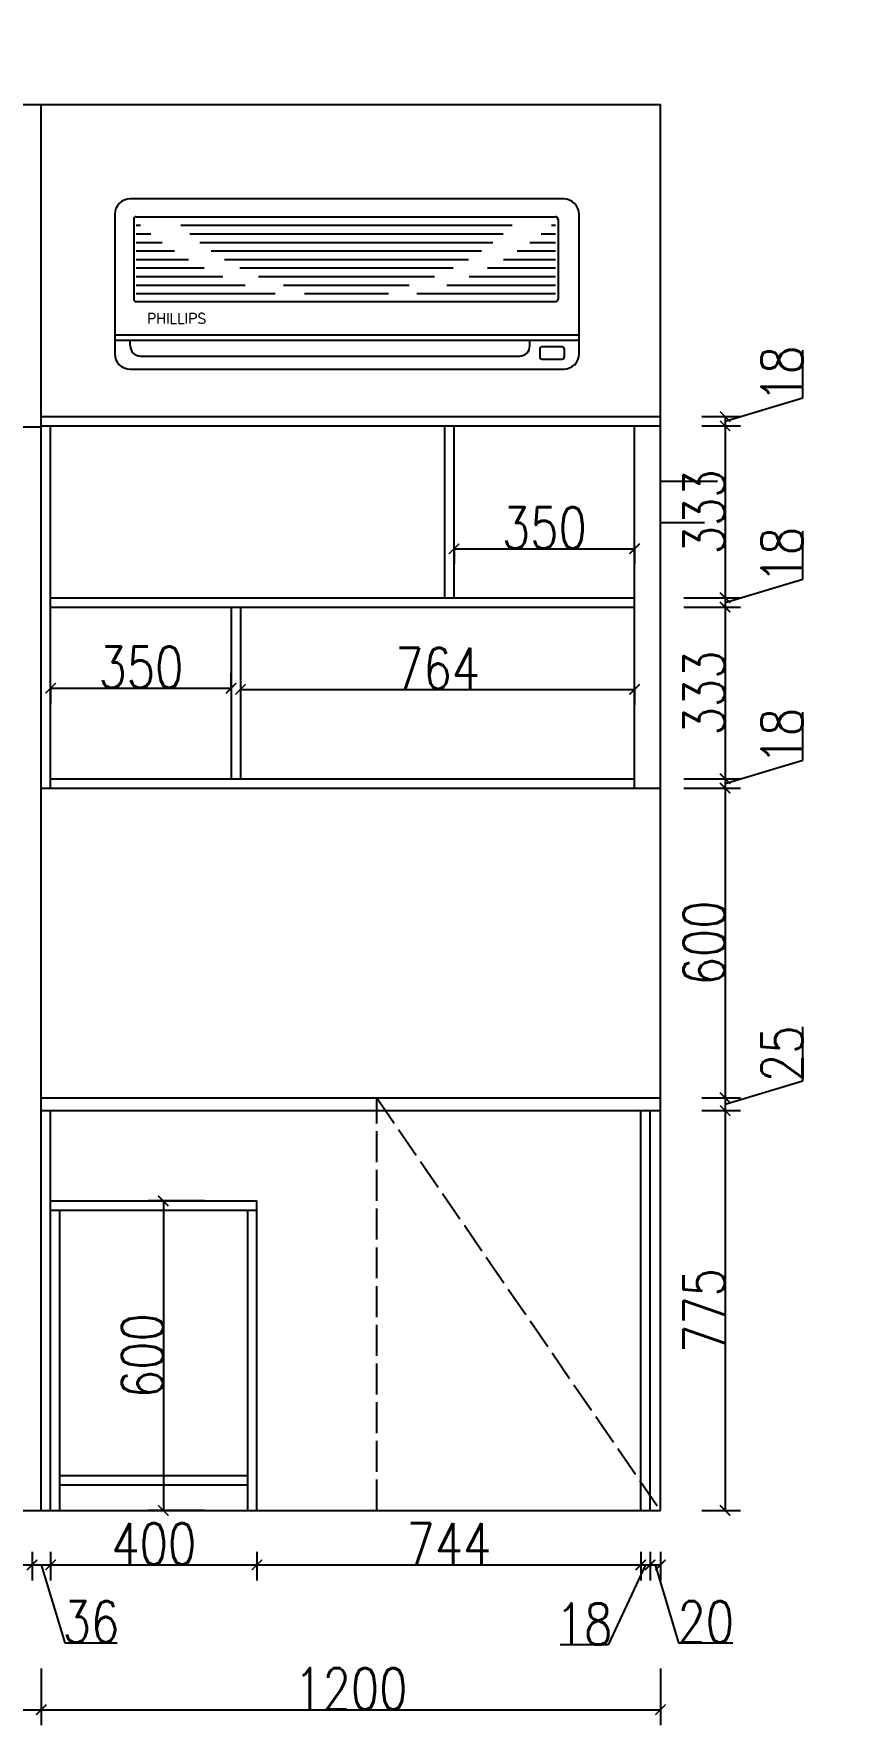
# Model space of a CAD drawing. Header units: millimetres. Extents: x 3255186 to 3429179, y -984851 to -941485.
# Drawn here: x 3345164 to 3346729, y -979602 to -976325 of the extents above; entities that cross this region are included whole.
import ezdxf

# ---------------------------------------------------------------- set-up
doc = ezdxf.new("R2010")
doc.units = ezdxf.units.MM
doc.header["$PDMODE"] = 35
doc.linetypes.add('ACAD_ISO02W100', pattern=[15, 12, -3])
doc.styles.add('COMPLEX', font='COMPLEX.shx')
doc.styles.add('DIM_FONT', font='SIMPLEX.shx', dxfattribs={"width": 0.8})
doc.dimstyles.new('ISO-25', dxfattribs={"dimtxt": 80, "dimasz": 20, "dimexe": 30, "dimexo": 80, "dimtad": 1, "dimdec": 0, "dimtxsty": 'DIM_FONT', "dimblk": 'ARCHTICK', "dimcen": 2.5, "dimadec": 0, "dimazin": 0, "dimtfac": 1, "dimtdec": 0, "dimtmove": 1, "dimatfit": 3, "dimfxl": 80, "dimfxlon": 1, "dimarcsym": 0})

# ---------------------------------------------------------------- blocks, each defined once
blk = doc.blocks.new('锥子')
at = {"color": 4}
for p, q in [((91425.7, 17332.7), (90585.7, 17332.7)), ((90555.7, 17302.7), (90555.7, 17032.7)), ((91455.7, 17032.7), (91455.7, 17302.7)), ((90555.7, 17059), (91455.7, 17059)), ((90585.7, 17002.7), (91425.7, 17002.7))]:
    blk.add_line(p, q, dxfattribs=at)
at = {"color": 8, "linetype": 'ByBlock'}
for p, q in [((90592.4, 17293.1), (90592.4, 17138.7)), ((90597.4, 17298.1), (91410.2, 17298.1)), ((90597.4, 17281.6), (90605.4, 17281.6)), ((90683.6, 17281.6), (91325.8, 17281.6)), ((91402.2, 17281.6), (91410.2, 17281.6)), ((91415.2, 17293.1), (91415.2, 17138.7)), ((90597.4, 17265.1), (90625.5, 17265.1)), ((90597.4, 17248.5), (90647.4, 17248.5)), ((90701.2, 17265.1), (91308.3, 17265.1)), ((90720.8, 17248.5), (91288.7, 17248.5)), ((91360.2, 17248.5), (91410.2, 17248.5)), ((91382.1, 17265.1), (91410.2, 17265.1)), ((90597.4, 17232), (90671.6, 17232)), ((90597.4, 17215.4), (90698.6, 17215.4)), ((90742.9, 17232), (91266.5, 17232)), ((90768.2, 17215.4), (91241.2, 17215.4)), ((91309, 17215.4), (91410.2, 17215.4)), ((91336, 17232), (91410.2, 17232)), ((90597.4, 17198.9), (90729.3, 17198.9)), ((90597.4, 17182.4), (90764.9, 17182.4)), ((90797.9, 17198.9), (91211.5, 17198.9)), ((90834.3, 17182.4), (91175.2, 17182.4)), ((91242.7, 17182.4), (91410.2, 17182.4)), ((91278.4, 17198.9), (91410.2, 17198.9)), ((90597.4, 17165.8), (90808.3, 17165.8)), ((90597.4, 17149.3), (90866.6, 17149.3)), ((90883.1, 17165.8), (91126.4, 17165.8)), ((90923.5, 17149.3), (91086, 17149.3)), ((91141, 17149.3), (91410.2, 17149.3)), ((91199.3, 17165.8), (91410.2, 17165.8)), ((90597.4, 17133.7), (91410.2, 17133.7)), ((90555.7, 17069), (91455.7, 17069)), ((90585.7, 17048.1), (90585.7, 17059)), ((91360.3, 17048.1), (91360.3, 17059)), ((91422.5, 17046.2), (91384.4, 17046.2)), ((90605.7, 17028.1), (91340.3, 17028.1)), ((91379.4, 17041.2), (91379.4, 17027.1)), ((91384.4, 17022.1), (91422.5, 17022.1)), ((91427.5, 17027.1), (91427.5, 17041.2))]:
    blk.add_line(p, q, dxfattribs=at)
at = {"color": 4}
for centre, start, end in [((90585.7, 17302.7), 90, 180), ((91425.7, 17302.7), 0, 90), ((90585.7, 17032.7), 180, 270), ((91425.7, 17032.7), 270, 0)]:
    blk.add_arc(centre, 30, start, end, dxfattribs=at)
at = {"color": 8, "linetype": 'ByBlock'}
for centre, radius, start, end in [((90597.4, 17293.1), 5, 90, 180), ((91410.2, 17293.1), 5, 0, 90), ((90597.4, 17138.7), 5, 180, 270), ((91410.2, 17138.7), 5, 270, 0), ((90605.7, 17048.1), 20, 180, 270), ((91340.3, 17048.1), 20, 270, 0), ((91384.4, 17041.2), 5, 90, 180), ((91422.5, 17041.2), 5, 0, 90), ((91384.4, 17027.1), 5, 180, 270), ((91422.5, 17027.1), 5, 270, 0)]:
    blk.add_arc(centre, radius, start, end, dxfattribs=at)
at = {"color": 8, "linetype": 'ByBlock', "style": 'COMPLEX'}
blk.add_text('PHILLIPS', height=20, dxfattribs=at).set_placement((90618.1, 17091.1))
blk = doc.blocks.new('_ArchTick')
at = {"color": 0, "linetype": 'ByBlock', "const_width": 0.15}
blk.add_lwpolyline([(-0.5, -0.5), (0.5, 0.5)], dxfattribs=at)
blk = doc.blocks.new('*D575')
at = {"color": 0, "lineweight": -2, "ltscale": 5}
for p, q in [((3344746.3, -979211.8), (3344746.3, -979321.8)), ((3345160.6, -979266.4), (3345160.6, -979321.8)), ((3344746.3, -979291.8), (3345160.6, -979291.8))]:
    blk.add_line(p, q, dxfattribs=at)
at = {"layer": 'Defpoints', "color": 0, "ltscale": 5}
for p in [(3344746.3, -979068.4), (3345160.6, -979186.4), (3345160.6, -979291.8)]:
    blk.add_point(p, dxfattribs=at)
at = {"color": 0, "lineweight": -2, "ltscale": 5, "xscale": 20, "yscale": 20, "zscale": 20, "rotation": 180}
blk.add_blockref('_ArchTick', (3344746.3, -979291.8), dxfattribs=at)
at = {"color": 0, "lineweight": -2, "ltscale": 5, "xscale": 20, "yscale": 20, "zscale": 20}
blk.add_blockref('_ArchTick', (3345160.6, -979291.8), dxfattribs=at)
at = {"color": 0, "ltscale": 5, "insert": (3344953.5, -979251.2), "char_height": 80, "attachment_point": 5, "style": 'DIM_FONT'}
blk.add_mtext('414', dxfattribs=at)
blk = doc.blocks.new('*D576')
at = {"color": 0, "lineweight": -2, "ltscale": 5}
for p, q in [((3345160.6, -979266.4), (3345160.6, -979321.8)), ((3345196.6, -979266.4), (3345196.6, -979321.8)), ((3345160.6, -979291.8), (3345196.6, -979291.8)), ((3345178.6, -979291.8), (3345223.9, -979442.8)), ((3345223.9, -979442.8), (3345325.7, -979442.8))]:
    blk.add_line(p, q, dxfattribs=at)
at = {"layer": 'Defpoints', "color": 0, "ltscale": 5}
for p in [(3345160.6, -979186.4), (3345196.6, -979186.4), (3345196.6, -979291.8)]:
    blk.add_point(p, dxfattribs=at)
at = {"color": 0, "lineweight": -2, "ltscale": 5, "xscale": 20, "yscale": 20, "zscale": 20, "rotation": 180}
blk.add_blockref('_ArchTick', (3345160.6, -979291.8), dxfattribs=at)
at = {"color": 0, "lineweight": -2, "ltscale": 5, "xscale": 20, "yscale": 20, "zscale": 20}
blk.add_blockref('_ArchTick', (3345196.6, -979291.8), dxfattribs=at)
at = {"color": 0, "ltscale": 5, "insert": (3345274.8, -979402.1), "char_height": 80, "attachment_point": 5, "style": 'DIM_FONT'}
blk.add_mtext('36', dxfattribs=at)
blk = doc.blocks.new('*D577')
at = {"color": 0, "lineweight": -2, "ltscale": 5}
for p, q in [((3345196.6, -979266.4), (3345196.6, -979321.8)), ((3345596.6, -979266.4), (3345596.6, -979321.8)), ((3345196.6, -979291.8), (3345596.6, -979291.8))]:
    blk.add_line(p, q, dxfattribs=at)
at = {"layer": 'Defpoints', "color": 0, "ltscale": 5}
for p in [(3345196.6, -979186.4), (3345596.6, -979186.4), (3345596.6, -979291.8)]:
    blk.add_point(p, dxfattribs=at)
at = {"color": 0, "lineweight": -2, "ltscale": 5, "xscale": 20, "yscale": 20, "zscale": 20, "rotation": 180}
blk.add_blockref('_ArchTick', (3345196.6, -979291.8), dxfattribs=at)
at = {"color": 0, "lineweight": -2, "ltscale": 5, "xscale": 20, "yscale": 20, "zscale": 20}
blk.add_blockref('_ArchTick', (3345596.6, -979291.8), dxfattribs=at)
at = {"color": 0, "ltscale": 5, "insert": (3345396.6, -979251.2), "char_height": 80, "attachment_point": 5, "style": 'DIM_FONT'}
blk.add_mtext('400', dxfattribs=at)
blk = doc.blocks.new('*D578')
at = {"color": 0, "lineweight": -2, "ltscale": 5}
for p, q in [((3345596.6, -979266.4), (3345596.6, -979321.8)), ((3346340.6, -979266.4), (3346340.6, -979321.8)), ((3345596.6, -979291.8), (3346340.6, -979291.8))]:
    blk.add_line(p, q, dxfattribs=at)
at = {"layer": 'Defpoints', "color": 0, "ltscale": 5}
for p in [(3345596.6, -979186.4), (3346340.6, -979186.4), (3346340.6, -979291.8)]:
    blk.add_point(p, dxfattribs=at)
at = {"color": 0, "lineweight": -2, "ltscale": 5, "xscale": 20, "yscale": 20, "zscale": 20, "rotation": 180}
blk.add_blockref('_ArchTick', (3345596.6, -979291.8), dxfattribs=at)
at = {"color": 0, "lineweight": -2, "ltscale": 5, "xscale": 20, "yscale": 20, "zscale": 20}
blk.add_blockref('_ArchTick', (3346340.6, -979291.8), dxfattribs=at)
at = {"color": 0, "ltscale": 5, "insert": (3345968.6, -979251.2), "char_height": 80, "attachment_point": 5, "style": 'DIM_FONT'}
blk.add_mtext('744', dxfattribs=at)
blk = doc.blocks.new('*D579')
at = {"color": 0, "lineweight": -2, "ltscale": 5}
for p, q in [((3346340.6, -979266.4), (3346340.6, -979321.8)), ((3346358.6, -979266.4), (3346358.6, -979321.8)), ((3346349.6, -979291.8), (3346277, -979447)), ((3346340.6, -979291.8), (3346358.6, -979291.8)), ((3346277, -979447), (3346184.3, -979447))]:
    blk.add_line(p, q, dxfattribs=at)
at = {"layer": 'Defpoints', "color": 0, "ltscale": 5}
for p in [(3346340.6, -979186.4), (3346358.6, -979186.4), (3346358.6, -979291.8)]:
    blk.add_point(p, dxfattribs=at)
at = {"color": 0, "lineweight": -2, "ltscale": 5, "xscale": 20, "yscale": 20, "zscale": 20, "rotation": 180}
blk.add_blockref('_ArchTick', (3346340.6, -979291.8), dxfattribs=at)
at = {"color": 0, "lineweight": -2, "ltscale": 5, "xscale": 20, "yscale": 20, "zscale": 20}
blk.add_blockref('_ArchTick', (3346358.6, -979291.8), dxfattribs=at)
at = {"color": 0, "ltscale": 5, "insert": (3346230.6, -979406.4), "char_height": 80, "attachment_point": 5, "style": 'DIM_FONT'}
blk.add_mtext('18', dxfattribs=at)
blk = doc.blocks.new('*D580')
at = {"color": 0, "lineweight": -2, "ltscale": 5}
for p, q in [((3346358.6, -979266.4), (3346358.6, -979321.8)), ((3346378.6, -979266.4), (3346378.6, -979321.8)), ((3346358.6, -979291.8), (3346378.6, -979291.8)), ((3346368.6, -979291.8), (3346413.9, -979442.8)), ((3346413.9, -979442.8), (3346518.7, -979442.8))]:
    blk.add_line(p, q, dxfattribs=at)
at = {"layer": 'Defpoints', "color": 0, "ltscale": 5}
for p in [(3346358.6, -979186.4), (3346378.6, -979186.4), (3346378.6, -979291.8)]:
    blk.add_point(p, dxfattribs=at)
at = {"color": 0, "lineweight": -2, "ltscale": 5, "xscale": 20, "yscale": 20, "zscale": 20, "rotation": 180}
blk.add_blockref('_ArchTick', (3346358.6, -979291.8), dxfattribs=at)
at = {"color": 0, "lineweight": -2, "ltscale": 5, "xscale": 20, "yscale": 20, "zscale": 20}
blk.add_blockref('_ArchTick', (3346378.6, -979291.8), dxfattribs=at)
at = {"color": 0, "ltscale": 5, "insert": (3346466.3, -979402.1), "char_height": 80, "attachment_point": 5, "style": 'DIM_FONT'}
blk.add_mtext('20', dxfattribs=at)
blk = doc.blocks.new('*D581')
at = {"color": 0, "lineweight": -2, "ltscale": 5}
for p, q in [((3343449.6, -979492.4), (3343449.6, -979602.4)), ((3345178.6, -979492.4), (3345178.6, -979602.4)), ((3343449.6, -979572.4), (3345178.6, -979572.4))]:
    blk.add_line(p, q, dxfattribs=at)
at = {"layer": 'Defpoints', "color": 0, "ltscale": 5}
for p in [(3343449.6, -979186.4), (3345178.6, -979186.4), (3345178.6, -979572.4)]:
    blk.add_point(p, dxfattribs=at)
at = {"color": 0, "lineweight": -2, "ltscale": 5, "xscale": 20, "yscale": 20, "zscale": 20, "rotation": 180}
blk.add_blockref('_ArchTick', (3343449.6, -979572.4), dxfattribs=at)
at = {"color": 0, "lineweight": -2, "ltscale": 5, "xscale": 20, "yscale": 20, "zscale": 20}
blk.add_blockref('_ArchTick', (3345178.6, -979572.4), dxfattribs=at)
at = {"color": 0, "ltscale": 5, "insert": (3344314.1, -979531.8), "char_height": 80, "attachment_point": 5, "style": 'DIM_FONT'}
blk.add_mtext('1729', dxfattribs=at)
blk = doc.blocks.new('*D582')
at = {"color": 0, "lineweight": -2, "ltscale": 5}
for p, q in [((3345178.6, -979492.4), (3345178.6, -979602.4)), ((3346378.6, -979492.4), (3346378.6, -979602.4)), ((3345178.6, -979572.4), (3346378.6, -979572.4))]:
    blk.add_line(p, q, dxfattribs=at)
at = {"layer": 'Defpoints', "color": 0, "ltscale": 5}
for p in [(3345178.6, -979186.4), (3346378.6, -979186.4), (3346378.6, -979572.4)]:
    blk.add_point(p, dxfattribs=at)
at = {"color": 0, "lineweight": -2, "ltscale": 5, "xscale": 20, "yscale": 20, "zscale": 20, "rotation": 180}
blk.add_blockref('_ArchTick', (3345178.6, -979572.4), dxfattribs=at)
at = {"color": 0, "lineweight": -2, "ltscale": 5, "xscale": 20, "yscale": 20, "zscale": 20}
blk.add_blockref('_ArchTick', (3346378.6, -979572.4), dxfattribs=at)
at = {"color": 0, "ltscale": 5, "insert": (3345778.6, -979531.8), "char_height": 80, "attachment_point": 5, "style": 'DIM_FONT'}
blk.add_mtext('1200', dxfattribs=at)
blk = doc.blocks.new('*D594')
at = {"color": 0, "lineweight": -2, "ltscale": 5}
for p, q in [((3346654.9, -977030.2), (3346654.9, -976937.5)), ((3346503.9, -977075.4), (3346654.9, -977030.2)), ((3346458.6, -977066.4), (3346533.9, -977066.4)), ((3346503.9, -977066.4), (3346503.9, -977084.4)), ((3346458.6, -977084.4), (3346533.9, -977084.4))]:
    blk.add_line(p, q, dxfattribs=at)
at = {"layer": 'Defpoints', "color": 0, "ltscale": 5}
for p in [(3346378.6, -977066.4), (3346378.6, -977084.4), (3346503.9, -977084.4)]:
    blk.add_point(p, dxfattribs=at)
at = {"color": 0, "lineweight": -2, "ltscale": 5, "xscale": 20, "yscale": 20, "zscale": 20}
for p, rotation in [((3346503.9, -977066.4), 90), ((3346503.9, -977084.4), 270)]:
    blk.add_blockref('_ArchTick', p, dxfattribs=dict(at, rotation=rotation))
at = {"color": 0, "ltscale": 5, "insert": (3346614.2, -976983.8), "char_height": 80, "attachment_point": 5, "rotation": 90, "style": 'DIM_FONT'}
blk.add_mtext('18', dxfattribs=at)
blk = doc.blocks.new('*D595')
at = {"color": 0, "lineweight": -2, "ltscale": 5}
for p, q in [((3346458.6, -977084.4), (3346533.9, -977084.4)), ((3346503.9, -977084.4), (3346503.9, -977417.4)), ((3346423.9, -977417.4), (3346533.9, -977417.4))]:
    blk.add_line(p, q, dxfattribs=at)
at = {"layer": 'Defpoints', "color": 0, "ltscale": 5}
for p in [(3346378.6, -977084.4), (3346328.6, -977417.4), (3346503.9, -977417.4)]:
    blk.add_point(p, dxfattribs=at)
at = {"color": 0, "lineweight": -2, "ltscale": 5, "xscale": 20, "yscale": 20, "zscale": 20}
for p, rotation in [((3346503.9, -977084.4), 90), ((3346503.9, -977417.4), 270)]:
    blk.add_blockref('_ArchTick', p, dxfattribs=dict(at, rotation=rotation))
at = {"color": 0, "ltscale": 5, "insert": (3346463.3, -977250.9), "char_height": 80, "attachment_point": 5, "rotation": 90, "style": 'DIM_FONT'}
blk.add_mtext('333', dxfattribs=at)
blk = doc.blocks.new('*D596')
at = {"color": 0, "lineweight": -2, "ltscale": 5}
for p, q in [((3346654.9, -977381.2), (3346654.9, -977288.5)), ((3346503.9, -977426.4), (3346654.9, -977381.2)), ((3346423.9, -977417.4), (3346533.9, -977417.4)), ((3346423.9, -977435.4), (3346533.9, -977435.4)), ((3346503.9, -977417.4), (3346503.9, -977435.4))]:
    blk.add_line(p, q, dxfattribs=at)
at = {"layer": 'Defpoints', "color": 0, "ltscale": 5}
for p in [(3346328.6, -977417.4), (3346328.6, -977435.4), (3346503.9, -977435.4)]:
    blk.add_point(p, dxfattribs=at)
at = {"color": 0, "lineweight": -2, "ltscale": 5, "xscale": 20, "yscale": 20, "zscale": 20}
for p, rotation in [((3346503.9, -977417.4), 90), ((3346503.9, -977435.4), 270)]:
    blk.add_blockref('_ArchTick', p, dxfattribs=dict(at, rotation=rotation))
at = {"color": 0, "ltscale": 5, "insert": (3346614.2, -977334.8), "char_height": 80, "attachment_point": 5, "rotation": 90, "style": 'DIM_FONT'}
blk.add_mtext('18', dxfattribs=at)
blk = doc.blocks.new('*D597')
at = {"color": 0, "lineweight": -2, "ltscale": 5}
for p, q in [((3346423.9, -977435.4), (3346533.9, -977435.4)), ((3346503.9, -977435.4), (3346503.9, -977768.4)), ((3346423.9, -977768.4), (3346533.9, -977768.4))]:
    blk.add_line(p, q, dxfattribs=at)
at = {"layer": 'Defpoints', "color": 0, "ltscale": 5}
for p in [(3346328.6, -977435.4), (3346328.6, -977768.4), (3346503.9, -977768.4)]:
    blk.add_point(p, dxfattribs=at)
at = {"color": 0, "lineweight": -2, "ltscale": 5, "xscale": 20, "yscale": 20, "zscale": 20}
for p, rotation in [((3346503.9, -977435.4), 90), ((3346503.9, -977768.4), 270)]:
    blk.add_blockref('_ArchTick', p, dxfattribs=dict(at, rotation=rotation))
at = {"color": 0, "ltscale": 5, "insert": (3346463.3, -977601.9), "char_height": 80, "attachment_point": 5, "rotation": 90, "style": 'DIM_FONT'}
blk.add_mtext('333', dxfattribs=at)
blk = doc.blocks.new('*D598')
at = {"color": 0, "lineweight": -2, "ltscale": 5}
for p, q in [((3346654.9, -977732.2), (3346654.9, -977639.5)), ((3346503.9, -977777.4), (3346654.9, -977732.2)), ((3346423.9, -977768.4), (3346533.9, -977768.4)), ((3346503.9, -977768.4), (3346503.9, -977786.4)), ((3346423.9, -977786.4), (3346533.9, -977786.4))]:
    blk.add_line(p, q, dxfattribs=at)
at = {"layer": 'Defpoints', "color": 0, "ltscale": 5}
for p in [(3346328.6, -977768.4), (3346328.6, -977786.4), (3346503.9, -977786.4)]:
    blk.add_point(p, dxfattribs=at)
at = {"color": 0, "lineweight": -2, "ltscale": 5, "xscale": 20, "yscale": 20, "zscale": 20}
for p, rotation in [((3346503.9, -977768.4), 90), ((3346503.9, -977786.4), 270)]:
    blk.add_blockref('_ArchTick', p, dxfattribs=dict(at, rotation=rotation))
at = {"color": 0, "ltscale": 5, "insert": (3346614.2, -977685.8), "char_height": 80, "attachment_point": 5, "rotation": 90, "style": 'DIM_FONT'}
blk.add_mtext('18', dxfattribs=at)
blk = doc.blocks.new('*D599')
at = {"color": 0, "lineweight": -2, "ltscale": 5}
for p, q in [((3346423.9, -977786.4), (3346533.9, -977786.4)), ((3346503.9, -977786.4), (3346503.9, -978386.4)), ((3346458.6, -978386.4), (3346533.9, -978386.4))]:
    blk.add_line(p, q, dxfattribs=at)
at = {"layer": 'Defpoints', "color": 0, "ltscale": 5}
for p in [(3346328.6, -977786.4), (3346378.6, -978386.4), (3346503.9, -978386.4)]:
    blk.add_point(p, dxfattribs=at)
at = {"color": 0, "lineweight": -2, "ltscale": 5, "xscale": 20, "yscale": 20, "zscale": 20}
for p, rotation in [((3346503.9, -977786.4), 90), ((3346503.9, -978386.4), 270)]:
    blk.add_blockref('_ArchTick', p, dxfattribs=dict(at, rotation=rotation))
at = {"color": 0, "ltscale": 5, "insert": (3346463.3, -978086.4), "char_height": 80, "attachment_point": 5, "rotation": 90, "style": 'DIM_FONT'}
blk.add_mtext('600', dxfattribs=at)
blk = doc.blocks.new('*D600')
at = {"color": 0, "lineweight": -2, "ltscale": 5}
for p, q in [((3346654.9, -978353.7), (3346654.9, -978248.8)), ((3346503.9, -978398.9), (3346654.9, -978353.7)), ((3346458.6, -978386.4), (3346533.9, -978386.4)), ((3346503.9, -978386.4), (3346503.9, -978411.4)), ((3346458.6, -978411.4), (3346533.9, -978411.4))]:
    blk.add_line(p, q, dxfattribs=at)
at = {"layer": 'Defpoints', "color": 0, "ltscale": 5}
for p in [(3346378.6, -978386.4), (3346378.6, -978411.4), (3346503.9, -978411.4)]:
    blk.add_point(p, dxfattribs=at)
at = {"color": 0, "lineweight": -2, "ltscale": 5, "xscale": 20, "yscale": 20, "zscale": 20}
for p, rotation in [((3346503.9, -978386.4), 90), ((3346503.9, -978411.4), 270)]:
    blk.add_blockref('_ArchTick', p, dxfattribs=dict(at, rotation=rotation))
at = {"color": 0, "ltscale": 5, "insert": (3346614.2, -978301.2), "char_height": 80, "attachment_point": 5, "rotation": 90, "style": 'DIM_FONT'}
blk.add_mtext('25', dxfattribs=at)
blk = doc.blocks.new('*D601')
at = {"color": 0, "lineweight": -2, "ltscale": 5}
for p, q in [((3346458.6, -978411.4), (3346533.9, -978411.4)), ((3346503.9, -978411.4), (3346503.9, -979186.4)), ((3346458.6, -979186.4), (3346533.9, -979186.4))]:
    blk.add_line(p, q, dxfattribs=at)
at = {"layer": 'Defpoints', "color": 0, "ltscale": 5}
for p in [(3346378.6, -978411.4), (3346378.6, -979186.4), (3346503.9, -979186.4)]:
    blk.add_point(p, dxfattribs=at)
at = {"color": 0, "lineweight": -2, "ltscale": 5, "xscale": 20, "yscale": 20, "zscale": 20}
for p, rotation in [((3346503.9, -978411.4), 90), ((3346503.9, -979186.4), 270)]:
    blk.add_blockref('_ArchTick', p, dxfattribs=dict(at, rotation=rotation))
at = {"color": 0, "ltscale": 5, "insert": (3346463.3, -978798.9), "char_height": 80, "attachment_point": 5, "rotation": 90, "style": 'DIM_FONT'}
blk.add_mtext('775', dxfattribs=at)
blk = doc.blocks.new('*D602')
at = {"color": 0, "lineweight": -2, "ltscale": 5}
for p, q in [((3345495.1, -978586.4), (3345385.1, -978586.4)), ((3345415.1, -978586.4), (3345415.1, -979186.4)), ((3345495.1, -979186.4), (3345385.1, -979186.4))]:
    blk.add_line(p, q, dxfattribs=at)
at = {"layer": 'Defpoints', "color": 0, "ltscale": 5}
for p in [(3345596.6, -978586.4), (3345415.1, -979186.4), (3345596.6, -979186.4)]:
    blk.add_point(p, dxfattribs=at)
at = {"color": 0, "lineweight": -2, "ltscale": 5, "xscale": 20, "yscale": 20, "zscale": 20}
for p, rotation in [((3345415.1, -978586.4), 90), ((3345415.1, -979186.4), 270)]:
    blk.add_blockref('_ArchTick', p, dxfattribs=dict(at, rotation=rotation))
at = {"color": 0, "ltscale": 5, "insert": (3345374.5, -978886.4), "char_height": 80, "attachment_point": 5, "rotation": 90, "style": 'DIM_FONT'}
blk.add_mtext('600', dxfattribs=at)
blk = doc.blocks.new('*D603')
at = {"color": 0, "lineweight": -2, "ltscale": 5}
for p, q in [((3345546.6, -977592.8), (3345546.6, -977562.8)), ((3345196.6, -977592.8), (3345196.6, -977622.8)), ((3345196.6, -977592.8), (3345546.6, -977592.8))]:
    blk.add_line(p, q, dxfattribs=at)
at = {"layer": 'Defpoints', "color": 0, "ltscale": 5}
for p in [(3345196.6, -977588.2), (3345546.6, -977592.8), (3345546.6, -977601.9)]:
    blk.add_point(p, dxfattribs=at)
at = {"color": 0, "lineweight": -2, "ltscale": 5, "xscale": 20, "yscale": 20, "zscale": 20, "rotation": 180}
blk.add_blockref('_ArchTick', (3345196.6, -977592.8), dxfattribs=at)
at = {"color": 0, "lineweight": -2, "ltscale": 5, "xscale": 20, "yscale": 20, "zscale": 20}
blk.add_blockref('_ArchTick', (3345546.6, -977592.8), dxfattribs=at)
at = {"color": 0, "ltscale": 5, "insert": (3345371.6, -977552.2), "char_height": 80, "attachment_point": 5, "style": 'DIM_FONT'}
blk.add_mtext('350', dxfattribs=at)
blk = doc.blocks.new('*D604')
at = {"color": 0, "lineweight": -2, "ltscale": 5}
for p, q in [((3345564.6, -977595.1), (3345564.6, -977625.1)), ((3345564.6, -977595.1), (3346328.6, -977595.1)), ((3346328.6, -977590.3), (3346328.6, -977625.1))]:
    blk.add_line(p, q, dxfattribs=at)
at = {"layer": 'Defpoints', "color": 0, "ltscale": 5}
for p in [(3345564.6, -977526.4), (3346328.6, -977510.3), (3346328.6, -977595.1)]:
    blk.add_point(p, dxfattribs=at)
at = {"color": 0, "lineweight": -2, "ltscale": 5, "xscale": 20, "yscale": 20, "zscale": 20, "rotation": 180}
blk.add_blockref('_ArchTick', (3345564.6, -977595.1), dxfattribs=at)
at = {"color": 0, "lineweight": -2, "ltscale": 5, "xscale": 20, "yscale": 20, "zscale": 20}
blk.add_blockref('_ArchTick', (3346328.6, -977595.1), dxfattribs=at)
at = {"color": 0, "ltscale": 5, "insert": (3345946.6, -977554.5), "char_height": 80, "attachment_point": 5, "style": 'DIM_FONT'}
blk.add_mtext('764', dxfattribs=at)
blk = doc.blocks.new('*D605')
at = {"color": 0, "lineweight": -2, "ltscale": 5}
for p, q in [((3345978.6, -977322.5), (3345978.6, -977352.5)), ((3345978.6, -977322.5), (3346328.6, -977322.5)), ((3346328.6, -977322.5), (3346328.6, -977352.5))]:
    blk.add_line(p, q, dxfattribs=at)
at = {"layer": 'Defpoints', "color": 0, "ltscale": 5}
for p in [(3345978.6, -977262.9), (3346328.6, -977262.9), (3346328.6, -977322.5)]:
    blk.add_point(p, dxfattribs=at)
at = {"color": 0, "lineweight": -2, "ltscale": 5, "xscale": 20, "yscale": 20, "zscale": 20, "rotation": 180}
blk.add_blockref('_ArchTick', (3345978.6, -977322.5), dxfattribs=at)
at = {"color": 0, "lineweight": -2, "ltscale": 5, "xscale": 20, "yscale": 20, "zscale": 20}
blk.add_blockref('_ArchTick', (3346328.6, -977322.5), dxfattribs=at)
at = {"color": 0, "ltscale": 5, "insert": (3346153.6, -977281.9), "char_height": 80, "attachment_point": 5, "style": 'DIM_FONT'}
blk.add_mtext('350', dxfattribs=at)
blk = doc.blocks.new('*D882')
at = {"color": 0, "lineweight": -2, "ltscale": 5}
for p, q in [((3374291.9, -976335.6), (3374321.9, -976335.6)), ((3374291.9, -976335.6), (3374291.9, -976935.6)), ((3374211.9, -976935.6), (3374321.9, -976935.6))]:
    blk.add_line(p, q, dxfattribs=at)
at = {"layer": 'Defpoints', "color": 0, "ltscale": 5}
for p in [(3374262.6, -976335.6), (3292529.9, -976935.6), (3374291.9, -976935.6)]:
    blk.add_point(p, dxfattribs=at)
at = {"color": 0, "lineweight": -2, "ltscale": 5, "xscale": 20, "yscale": 20, "zscale": 20}
for p, rotation in [((3374291.9, -976335.6), 90), ((3374291.9, -976935.6), 270)]:
    blk.add_blockref('_ArchTick', p, dxfattribs=dict(at, rotation=rotation))
at = {"color": 0, "ltscale": 5, "insert": (3374251.3, -976635.6), "char_height": 80, "attachment_point": 5, "rotation": 90, "style": 'DIM_FONT'}
blk.add_mtext('600', dxfattribs=at)

msp = doc.modelspace()

# ---------------------------------------------------------------- linework, layer by layer
at = {"ltscale": 5}
for p, q in [((3343449.6, -976461.4), (3346378.6, -976461.4)), ((3345178.6, -979186.4), (3345178.6, -976461.4)), ((3346378.6, -979186.4), (3346378.6, -976461.4)), ((3345178.6, -977066.4), (3346378.6, -977066.4)), ((3343449.6, -977086.4), (3345178.6, -977086.4)), ((3345178.6, -977084.4), (3346378.6, -977084.4)), ((3345196.6, -977786.4), (3345196.6, -977084.4)), ((3345960.6, -977417.4), (3345960.6, -977084.4)), ((3345978.6, -977417.4), (3345978.6, -977084.4)), ((3346328.6, -977786.4), (3346328.6, -977084.4)), ((3345196.6, -977768.4), (3346328.6, -977768.4)), ((3345178.6, -977786.4), (3346378.6, -977786.4)), ((3345178.6, -978386.4), (3346378.6, -978386.4)), ((3345178.6, -978411.4), (3346378.6, -978411.4)), ((3345196.6, -979186.4), (3345196.6, -978411.4)), ((3346340.6, -979186.4), (3346340.6, -978411.4)), ((3346358.6, -979186.4), (3346358.6, -978411.4)), ((3345196.6, -978586.4), (3345596.6, -978586.4)), ((3345596.6, -979186.4), (3345596.6, -978586.4)), ((3345196.6, -978604.4), (3345596.6, -978604.4)), ((3345214.6, -979186.4), (3345214.6, -978604.4)), ((3345578.6, -979186.4), (3345578.6, -978604.4)), ((3345214.6, -979118.4), (3345578.6, -979118.4)), ((3345214.6, -979136.4), (3345578.6, -979136.4)), ((3343449.6, -979186.4), (3346378.6, -979186.4))]:
    msp.add_line(p, q, dxfattribs=at)
at = {"color": 1, "ltscale": 5}
for p, q in [((3346378.6, -977191.4), (3346489.1, -977191.4)), ((3346378.6, -977271.4), (3346464, -977271.4))]:
    msp.add_line(p, q, dxfattribs=at)
for p, q in [((3345196.6, -977417.4), (3346328.6, -977417.4)), ((3345196.6, -977435.4), (3346328.6, -977435.4)), ((3345546.6, -977435.4), (3345546.6, -977768.4)), ((3345564.6, -977435.4), (3345564.6, -977768.4))]:
    msp.add_line(p, q)
at = {"color": 252, "linetype": 'ACAD_ISO02W100', "ltscale": 5}
for p, q in [((3345828.6, -979186.4), (3345828.6, -978386.4)), ((3345828.6, -978386.4), (3346378.6, -979186.4))]:
    msp.add_line(p, q, dxfattribs=at)

# ---------------------------------------------------------------- block references
at = {"color": 4}
msp.add_blockref('锥子', (3254765.2, -993977.2), dxfattribs=at)

# ---------------------------------------------------------------- dimensions: what is measured, and where the dimension line sits
at = {"ltscale": 5}
for base, p1, p2, picture, middle in [((3374291.9, -976935.6), (3374262.6, -976335.6), (3292529.9, -976935.6), '*D882', (3374251.3, -976635.6)), ((3346503.9, -977084.4), (3346378.6, -977066.4), (3346378.6, -977084.4), '*D594', (3346614.2, -977029.5)), ((3346503.9, -977417.4), (3346378.6, -977084.4), (3346328.6, -977417.4), '*D595', (3346463.3, -977250.9)), ((3346503.9, -977435.4), (3346328.6, -977417.4), (3346328.6, -977435.4), '*D596', (3346614.2, -977380.5)), ((3346503.9, -977768.4), (3346328.6, -977435.4), (3346328.6, -977768.4), '*D597', (3346463.3, -977601.9)), ((3346503.9, -977786.4), (3346328.6, -977768.4), (3346328.6, -977786.4), '*D598', (3346614.2, -977731.5)), ((3346503.9, -978386.4), (3346328.6, -977786.4), (3346378.6, -978386.4), '*D599', (3346463.3, -978086.4)), ((3346503.9, -978411.4), (3346378.6, -978386.4), (3346378.6, -978411.4), '*D600', (3346614.2, -978353)), ((3346503.9, -979186.4), (3346378.6, -978411.4), (3346378.6, -979186.4), '*D601', (3346463.3, -978798.9)), ((3345415.1, -979186.4), (3345596.6, -978586.4), (3345596.6, -979186.4), '*D602', (3345374.5, -978886.4))]:
    dim = msp.add_linear_dim(base=base, p1=p1, p2=p2, angle=90, dimstyle='ISO-25', dxfattribs=at)
    dim.commit()
    dim.dimension.update_dxf_attribs({"geometry": picture, "text_midpoint": middle})
for base, p1, p2, picture, middle in [((3346328.6, -977322.5), (3345978.6, -977262.9), (3346328.6, -977262.9), '*D605', (3346153.6, -977281.9)), ((3345546.6, -977592.8), (3345196.6, -977588.2), (3345546.6, -977601.9), '*D603', (3345371.6, -977552.2)), ((3346328.6, -977595.1), (3345564.6, -977526.4), (3346328.6, -977510.3), '*D604', (3345946.6, -977554.5)), ((3345160.6, -979291.8), (3344746.3, -979068.4), (3345160.6, -979186.4), '*D575', (3344953.5, -979251.2)), ((3345178.6, -979572.4), (3343449.6, -979186.4), (3345178.6, -979186.4), '*D581', (3344314.1, -979531.8)), ((3345196.6, -979291.8), (3345160.6, -979186.4), (3345196.6, -979186.4), '*D576', (3345224.5, -979402.1)), ((3346378.6, -979572.4), (3345178.6, -979186.4), (3346378.6, -979186.4), '*D582', (3345778.6, -979531.8)), ((3345596.6, -979291.8), (3345196.6, -979186.4), (3345596.6, -979186.4), '*D577', (3345396.6, -979251.2)), ((3346340.6, -979291.8), (3345596.6, -979186.4), (3346340.6, -979186.4), '*D578', (3345968.6, -979251.2)), ((3346378.6, -979291.8), (3346358.6, -979186.4), (3346378.6, -979186.4), '*D580', (3346414.5, -979402.1))]:
    dim = msp.add_linear_dim(base=base, p1=p1, p2=p2, dimstyle='ISO-25', dxfattribs=at)
    dim.commit()
    dim.dimension.update_dxf_attribs({"geometry": picture, "text_midpoint": middle})
dim = msp.add_linear_dim(base=(3346358.6, -979291.8), p1=(3346340.6, -979186.4), p2=(3346358.6, -979186.4), dimstyle='ISO-25', dxfattribs=at)
dim.commit()
dim.dimension.update_dxf_attribs({"geometry": '*D579', "text_midpoint": (3346276.3, -979447), "dimtype": 160})

doc.saveas('drawing.dxf')
